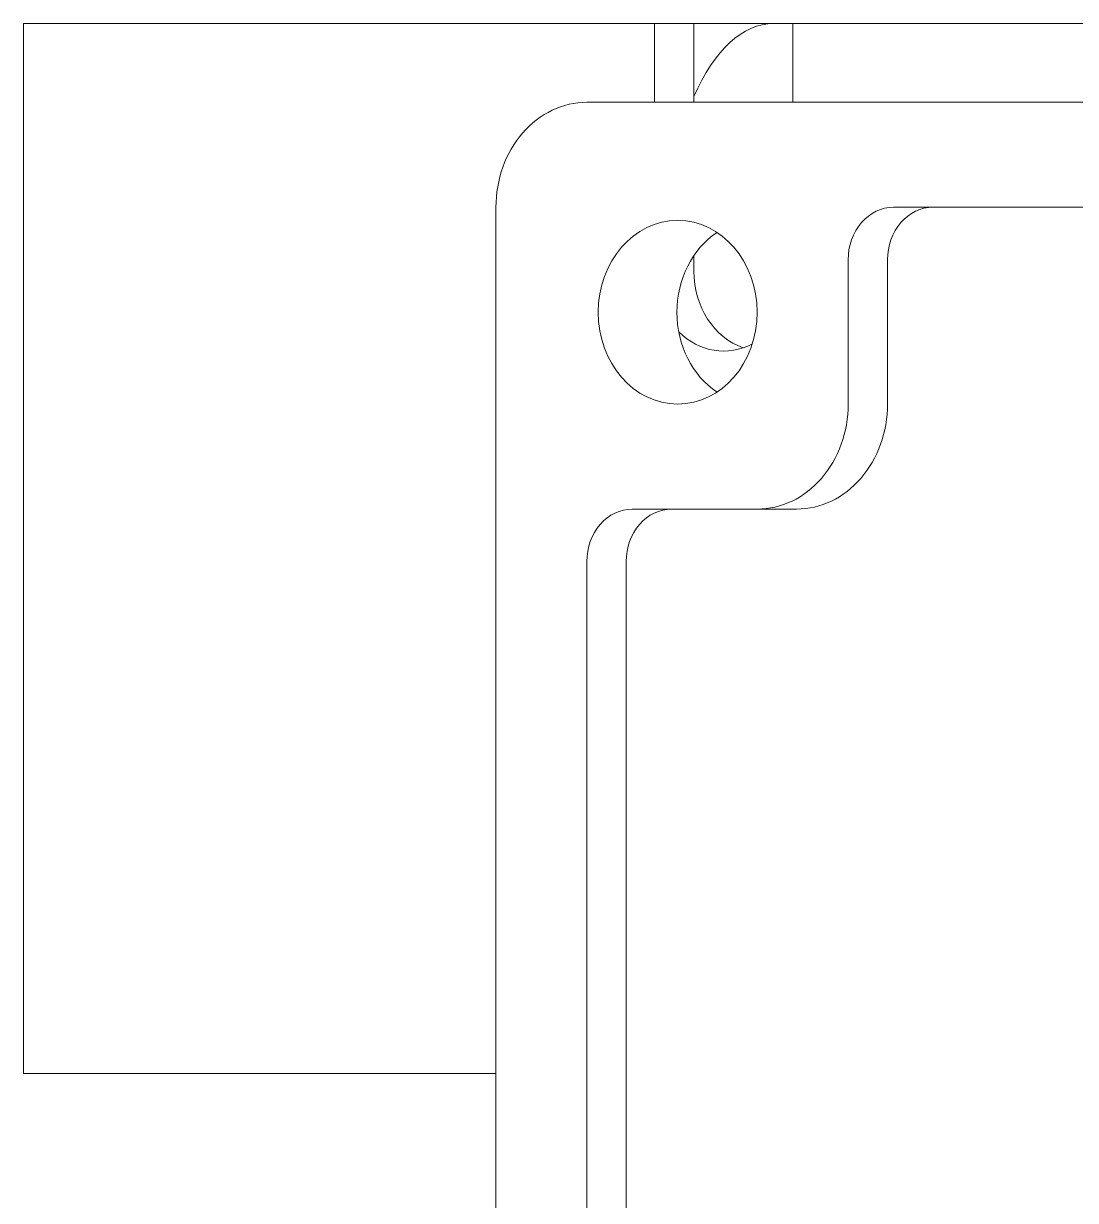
# Model space of a CAD drawing. Header units: inches. Extents: x 20 to 536, y 8 to 344.
# Drawn here: x 373.87 to 376.376, y 125.923 to 128.726 of the extents above; entities that cross this region are included whole.
import ezdxf

# ---------------------------------------------------------------- set-up
doc = ezdxf.new("R2010")
doc.units = ezdxf.units.IN
doc.header["$LTSCALE"] = 16
doc.header["$MEASUREMENT"] = 0
doc.layers.add('Visible (ANSI)', color=7, linetype='Continuous', lineweight=50)

msp = doc.modelspace()

# ---------------------------------------------------------------- linework, layer by layer
at = {"layer": 'Visible (ANSI)', "linetype": 'Continuous', "lineweight": 18}
for p, q in [((373.870093, 128.725967), (374.088843, 128.725967)), ((373.870093, 128.725967), (373.870093, 126.225967)), ((375.373466, 128.725967), (374.088843, 128.725967)), ((375.373466, 128.538467), (375.373466, 128.725967)), ((375.373466, 128.725967), (375.467216, 128.725967)), ((375.656652, 128.725967), (375.467216, 128.725967)), ((375.467216, 128.725967), (375.467216, 128.538467)), ((375.702556, 128.725967), (375.656652, 128.725967)), ((375.702556, 128.725967), (375.702556, 128.538467)), ((386.787681, 128.725967), (375.702556, 128.725967)), ((375.212072, 128.538467), (386.903415, 128.538467)), ((374.995566, 120.788467), (374.995566, 128.288467)), ((375.942781, 128.288432), (386.172706, 128.288432)), ((375.467216, 128.173763), (375.467216, 128.135967)), ((375.834528, 127.819717), (375.834528, 128.163432)), ((375.928278, 128.163432), (375.928278, 127.819717)), ((375.320356, 127.569717), (375.618022, 127.569717)), ((375.711772, 127.569717), (375.618022, 127.569717)), ((375.212103, 121.632217), (375.212103, 127.444717)), ((375.305853, 127.444717), (375.305853, 121.632217)), ((374.088843, 126.225967), (373.870093, 126.225967)), ((374.088843, 126.225967), (374.995566, 126.225967))]:
    msp.add_line(p, q, dxfattribs=at)
for centre, major_axis, ratio, start_param, end_param in [((375.656652, 128.225967), (0, 0.5), 0.5, 0, 0.85984942), ((375.212072, 128.288467), (0, 0.25), 0.8660254, 0, 1.57079633), ((375.942781, 128.163432), (0, 0.125), 0.8660254, 0, 1.57079633), ((376.036531, 128.163432), (0, 0.125), 0.8660254, 0, 1.57079633), ((375.616079, 128.038467), (0, -0.21875), 0.8660254, 3.65927979, 5.76549818), ((375.631761, 128.135967), (0, -0.19), 0.8660254, 4.71238898, 5.99430743), ((375.538011, 128.135967), (0, -0.19), 0.8660254, 5.57542156, 6.71214003), ((375.618022, 127.819717), (0, -0.25), 0.8660254, 0, 1.57079633), ((375.711772, 127.819717), (0, -0.25), 0.8660254, 0, 1.57079633), ((375.320356, 127.444717), (0, 0.125), 0.8660254, 0, 1.57079633), ((375.414106, 127.444717), (0, 0.125), 0.8660254, 0, 1.57079633), ((378.189065, 123.538432), (0, 2.8125), 0.8660254, 3.61752935, 8.94884126)]:
    msp.add_ellipse(centre, major_axis=major_axis, ratio=ratio, start_param=start_param, end_param=end_param, dxfattribs=at)
msp.add_ellipse((375.428579, 128.038467), major_axis=(0, 0.21875), ratio=0.8660254, dxfattribs=at)

doc.saveas('drawing.dxf')
